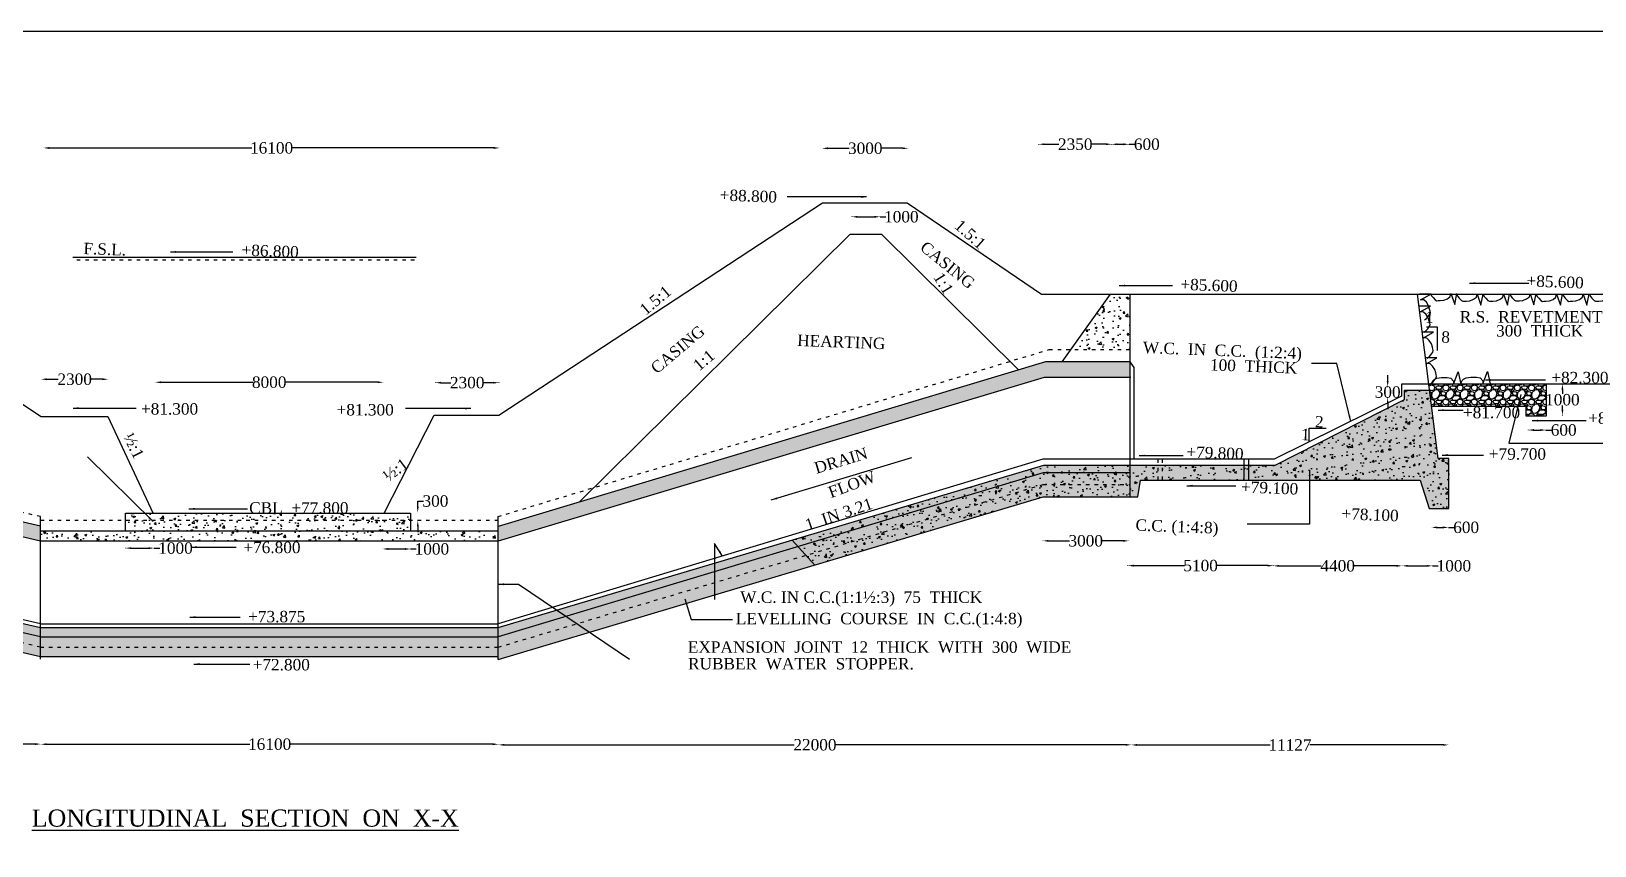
# Model space of a CAD drawing. Header units: millimetres. Extents: x 11010 to 188463, y 9166 to 116986.
# Drawn here: x 73967 to 128714, y 88462 to 116986 of the extents above; entities that cross this region are included whole.
import ezdxf

# ---------------------------------------------------------------- set-up
doc = ezdxf.new("R2010")
doc.units = ezdxf.units.MM
doc.header["$MEASUREMENT"] = 0
doc.linetypes.add('ACAD_ISO03W100', pattern=[30, 12, -18])
for name, color, linetype in [('DIM', 5, 'Continuous'), ('DO LINE', 3, 'Continuous'), ('DWG.LINE', 10, 'Continuous'), ('HATCH', 2, 'Continuous'), ('TEXT', 7, 'Continuous')]:
    doc.layers.add(name, color=color, linetype=linetype)
doc.layers.add('TITLE', color=7, linetype='Continuous', lineweight=30)
doc.styles.get("Standard").update_dxf_attribs({"font": 'TIMES.TTF', "height": 400})
doc.dimstyles.get("Standard").update_dxf_attribs({"dimtxt": 400, "dimasz": 200, "dimexe": 0.18, "dimexo": 0.0625, "dimgap": 0.09, "dimtad": 0, "dimtih": 1, "dimtoh": 1, "dimdec": 0, "dimzin": 0, "dimdsep": 46, "dimtxsty": 'Standard', "dimcen": 300, "dimclre": 256, "dimclrt": 4, "dimadec": 0, "dimazin": 0, "dimtfac": 1, "dimtdec": 0, "dimtofl": 0, "dimtmove": 0, "dimatfit": 3, "dimfxl": 5, "dimfxlon": 1, "dimtolj": 1, "dimtzin": 0, "dimarcsym": 0})
pattern_1 = [(50, (0, 0), (717.2602, -62.7521), [75, -825]), (355, (0, 0), (-138.7513, 752.192), [60, -660]), (100.4514, (59.8, -5.2), (578.5094, 689.4395), [63.7402, -701.142]), (46.1842, (0, 200), (1067.241, -165.519), [112.5, -1237.5]), (96.6356, (88.9, 186.2), (934.663, 974.118), [95.61, -1051.713]), (351.1842, (0, 200), (934.662, 974.1186), [90, -990]), (21, (100, 150), (596.907, -402.6189), [75, -825]), (326, (100, 150), (243.3153, 725.15), [60, -660]), (71.4514, (149.74, 116.45), (840.2226, 322.5305), [63.7402, -701.142]), (37.5, (0, 0), (12.15986, 332.89385), [0, -652, 0, -670, 0, -662.5]), (7.5, (0, 0), (263.0695, 394.4117), [0, -382, 0, -637, 0, -252.5]), (327.5, (-223, 0), (533.82244, -22.55487), [0, -250, 0, -780, 0, -1035]), (317.5, (-323, 0), (583.1862, 100.105), [0, -325, 0, -518, 0, -735])]

# ---------------------------------------------------------------- blocks, each defined once
blk = doc.blocks.new('*D2')
at = {"layer": 'Defpoints', "color": 0, "linetype": 'ByBlock', "ltscale": 0.2}
for p in [(50701, 91987), (74301, 92022), (74301, 91987)]:
    blk.add_point(p, dxfattribs=at)
at = {"layer": 'DIM', "lineweight": -2, "ltscale": 0.2}
blk.add_line((50701, 92017), (50701, 92022), dxfattribs=at)
at = {"layer": 'DIM', "color": 0, "linetype": 'ByBlock', "lineweight": -2, "ltscale": 0.2}
for p, q in [((50901, 92022), (61780, 92022)), ((74101, 92022), (63223, 92022))]:
    blk.add_line(p, q, dxfattribs=at)
at = {"layer": 'DIM', "linetype": 'ByBlock', "lineweight": -2, "ltscale": 0.2}
blk.add_line((74301, 92017), (74301, 92022), dxfattribs=at)
at = {"layer": 'DIM', "color": 0, "linetype": 'ByBlock', "ltscale": 0.2}
for points in [[(50901, 92055), (50901, 91989), (50701, 92022)], [(74101, 92055), (74101, 91989), (74301, 92022)]]:
    blk.add_solid(points, dxfattribs=at)
at = {"layer": 'DIM', "color": 4, "linetype": 'ByBlock', "ltscale": 0.2, "insert": (62501, 92022), "char_height": 400, "attachment_point": 5}
blk.add_mtext('\\A1;23600', dxfattribs=at)
blk = doc.blocks.new('*D10')
at = {"layer": 'Defpoints', "color": 0, "linetype": 'ByBlock', "ltscale": 0.2}
for p in [(77272, 98899), (78274, 98899), (78274, 98884)]:
    blk.add_point(p, dxfattribs=at)
at = {"layer": 'DIM', "lineweight": -2, "ltscale": 0.2}
blk.add_line((77272, 98889), (77272, 98884), dxfattribs=at)
at = {"layer": 'DIM', "color": 0, "linetype": 'ByBlock', "lineweight": -2, "ltscale": 0.2}
for p, q in [((77472, 98884), (78074, 98884)), ((78274, 98884), (78474, 98884))]:
    blk.add_line(p, q, dxfattribs=at)
at = {"layer": 'DIM', "linetype": 'ByBlock', "lineweight": -2, "ltscale": 0.2}
blk.add_line((78274, 98889), (78274, 98884), dxfattribs=at)
at = {"layer": 'DIM', "color": 0, "linetype": 'ByBlock', "ltscale": 0.2}
for points in [[(77472, 98918), (77472, 98851), (77272, 98884)], [(78074, 98918), (78074, 98851), (78274, 98884)]]:
    blk.add_solid(points, dxfattribs=at)
at = {"layer": 'DIM', "color": 4, "linetype": 'ByBlock', "ltscale": 0.2, "insert": (79019, 98884), "char_height": 400, "attachment_point": 5}
blk.add_mtext('\\A1;1000', dxfattribs=at)
blk = doc.blocks.new('*D11')
at = {"layer": 'Defpoints', "color": 0, "linetype": 'ByBlock', "ltscale": 0.2}
for p in [(74315, 104801), (76659, 104801), (76659, 104798)]:
    blk.add_point(p, dxfattribs=at)
at = {"layer": 'DIM', "lineweight": -2, "ltscale": 0.2}
blk.add_line((74315, 104801), (74315, 104798), dxfattribs=at)
at = {"layer": 'DIM', "color": 0, "linetype": 'ByBlock', "lineweight": -2, "ltscale": 0.2}
for p, q in [((74515, 104798), (74913, 104798)), ((76459, 104798), (76061, 104798))]:
    blk.add_line(p, q, dxfattribs=at)
at = {"layer": 'DIM', "linetype": 'ByBlock', "lineweight": -2, "ltscale": 0.2}
blk.add_line((76659, 104801), (76659, 104798), dxfattribs=at)
at = {"layer": 'DIM', "color": 0, "linetype": 'ByBlock', "ltscale": 0.2}
for points in [[(74515, 104832), (74515, 104765), (74315, 104798)], [(76459, 104832), (76459, 104765), (76659, 104798)]]:
    blk.add_solid(points, dxfattribs=at)
at = {"layer": 'DIM', "color": 4, "linetype": 'ByBlock', "ltscale": 0.2, "insert": (75487, 104798), "char_height": 400, "attachment_point": 5}
blk.add_mtext('\\A1;2300', dxfattribs=at)
blk = doc.blocks.new('*D12')
at = {"layer": 'Defpoints', "color": 0, "linetype": 'ByBlock', "ltscale": 0.2}
for p in [(78306, 104737), (86292, 104737), (86292, 104693)]:
    blk.add_point(p, dxfattribs=at)
at = {"layer": 'DIM', "lineweight": -2, "ltscale": 0.2}
blk.add_line((78306, 104698), (78306, 104693), dxfattribs=at)
at = {"layer": 'DIM', "color": 0, "linetype": 'ByBlock', "lineweight": -2, "ltscale": 0.2}
for p, q in [((78506, 104693), (81737, 104693)), ((86092, 104693), (82861, 104693))]:
    blk.add_line(p, q, dxfattribs=at)
at = {"layer": 'DIM', "linetype": 'ByBlock', "lineweight": -2, "ltscale": 0.2}
blk.add_line((86292, 104698), (86292, 104693), dxfattribs=at)
at = {"layer": 'DIM', "color": 0, "linetype": 'ByBlock', "ltscale": 0.2}
for points in [[(78506, 104726), (78506, 104660), (78306, 104693)], [(86092, 104726), (86092, 104660), (86292, 104693)]]:
    blk.add_solid(points, dxfattribs=at)
at = {"layer": 'DIM', "color": 4, "linetype": 'ByBlock', "ltscale": 0.2, "insert": (82299, 104693), "char_height": 400, "attachment_point": 5}
blk.add_mtext('\\A1;8000', dxfattribs=at)
blk = doc.blocks.new('*D13')
at = {"layer": 'Defpoints', "color": 0, "linetype": 'ByBlock', "ltscale": 0.2}
for p in [(88120, 104686), (90345, 104686), (90345, 104678)]:
    blk.add_point(p, dxfattribs=at)
at = {"layer": 'DIM', "lineweight": -2, "ltscale": 0.2}
blk.add_line((88120, 104683), (88120, 104678), dxfattribs=at)
at = {"layer": 'DIM', "color": 0, "linetype": 'ByBlock', "lineweight": -2, "ltscale": 0.2}
for p, q in [((88320, 104678), (88658, 104678)), ((90145, 104678), (89806, 104678))]:
    blk.add_line(p, q, dxfattribs=at)
at = {"layer": 'DIM', "linetype": 'ByBlock', "lineweight": -2, "ltscale": 0.2}
blk.add_line((90345, 104683), (90345, 104678), dxfattribs=at)
at = {"layer": 'DIM', "color": 0, "linetype": 'ByBlock', "ltscale": 0.2}
for points in [[(88320, 104711), (88320, 104645), (88120, 104678)], [(90145, 104711), (90145, 104645), (90345, 104678)]]:
    blk.add_solid(points, dxfattribs=at)
at = {"layer": 'DIM', "color": 4, "linetype": 'ByBlock', "ltscale": 0.2, "insert": (89232, 104678), "char_height": 400, "attachment_point": 5}
blk.add_mtext('\\A1;2300', dxfattribs=at)
blk = doc.blocks.new('*D14')
at = {"layer": 'Defpoints', "color": 0, "linetype": 'ByBlock', "ltscale": 0.2}
for p in [(87501, 99847), (87504, 100132), (87504, 99847)]:
    blk.add_point(p, dxfattribs=at)
at = {"layer": 'DIM', "color": 0, "linetype": 'ByBlock', "lineweight": -2, "ltscale": 0.2}
for p, q in [((87501, 100332), (87501, 100532)), ((87501, 100532), (87701, 100532)), ((87501, 99647), (87501, 99447))]:
    blk.add_line(p, q, dxfattribs=at)
at = {"layer": 'DIM', "lineweight": -2, "ltscale": 0.2}
blk.add_line((87504, 100132), (87501, 100132), dxfattribs=at)
at = {"layer": 'DIM', "linetype": 'ByBlock', "lineweight": -2, "ltscale": 0.2}
blk.add_line((87504, 99847), (87501, 99847), dxfattribs=at)
at = {"layer": 'DIM', "color": 0, "linetype": 'ByBlock', "ltscale": 0.2}
for points in [[(87468, 100332), (87534, 100332), (87501, 100132)], [(87468, 99647), (87534, 99647), (87501, 99847)]]:
    blk.add_solid(points, dxfattribs=at)
at = {"layer": 'DIM', "color": 4, "linetype": 'ByBlock', "ltscale": 0.2, "insert": (88121, 100532), "char_height": 400, "attachment_point": 5}
blk.add_mtext('\\A1;300', dxfattribs=at)
blk = doc.blocks.new('*D15')
at = {"layer": 'Defpoints', "color": 0, "linetype": 'ByBlock', "ltscale": 0.2}
for p in [(86268, 98872), (87250, 98872), (87250, 98854)]:
    blk.add_point(p, dxfattribs=at)
at = {"layer": 'DIM', "lineweight": -2, "ltscale": 0.2}
blk.add_line((86268, 98859), (86268, 98854), dxfattribs=at)
at = {"layer": 'DIM', "color": 0, "linetype": 'ByBlock', "lineweight": -2, "ltscale": 0.2}
for p, q in [((86468, 98854), (87050, 98854)), ((87250, 98854), (87450, 98854))]:
    blk.add_line(p, q, dxfattribs=at)
at = {"layer": 'DIM', "linetype": 'ByBlock', "lineweight": -2, "ltscale": 0.2}
blk.add_line((87250, 98859), (87250, 98854), dxfattribs=at)
at = {"layer": 'DIM', "color": 0, "linetype": 'ByBlock', "ltscale": 0.2}
for points in [[(86468, 98888), (86468, 98821), (86268, 98854)], [(87050, 98888), (87050, 98821), (87250, 98854)]]:
    blk.add_solid(points, dxfattribs=at)
at = {"layer": 'DIM', "color": 4, "linetype": 'ByBlock', "ltscale": 0.2, "insert": (87996, 98854), "char_height": 400, "attachment_point": 5}
blk.add_mtext('\\A1;1000', dxfattribs=at)
blk = doc.blocks.new('*D16')
at = {"layer": 'Defpoints', "color": 0, "linetype": 'ByBlock', "ltscale": 0.2}
for p in [(102699, 110519), (103689, 110519), (103689, 110488)]:
    blk.add_point(p, dxfattribs=at)
at = {"layer": 'DIM', "lineweight": -2, "ltscale": 0.2}
blk.add_line((102699, 110493), (102699, 110487), dxfattribs=at)
at = {"layer": 'DIM', "color": 0, "linetype": 'ByBlock', "lineweight": -2, "ltscale": 0.2}
for p, q in [((102899, 110488), (103489, 110488)), ((103689, 110488), (103889, 110488))]:
    blk.add_line(p, q, dxfattribs=at)
at = {"layer": 'DIM', "linetype": 'ByBlock', "lineweight": -2, "ltscale": 0.2}
blk.add_line((103689, 110493), (103689, 110487), dxfattribs=at)
at = {"layer": 'DIM', "color": 0, "linetype": 'ByBlock', "ltscale": 0.2}
for points in [[(102899, 110521), (102899, 110454), (102699, 110488)], [(103489, 110521), (103489, 110454), (103689, 110488)]]:
    blk.add_solid(points, dxfattribs=at)
at = {"layer": 'DIM', "color": 4, "linetype": 'ByBlock', "ltscale": 0.2, "insert": (104435, 110488), "char_height": 400, "attachment_point": 5}
blk.add_mtext('\\A1;1000', dxfattribs=at)
blk = doc.blocks.new('*D17')
at = {"layer": 'Defpoints', "color": 0, "linetype": 'ByBlock', "ltscale": 0.2}
for p in [(74401, 112909), (90364, 112909), (90364, 112899)]:
    blk.add_point(p, dxfattribs=at)
at = {"layer": 'DIM', "lineweight": -2, "ltscale": 0.2}
blk.add_line((74401, 112904), (74401, 112898), dxfattribs=at)
at = {"layer": 'DIM', "color": 0, "linetype": 'ByBlock', "lineweight": -2, "ltscale": 0.2}
for p, q in [((74601, 112899), (81690, 112899)), ((90164, 112899), (83076, 112899))]:
    blk.add_line(p, q, dxfattribs=at)
at = {"layer": 'DIM', "linetype": 'ByBlock', "lineweight": -2, "ltscale": 0.2}
blk.add_line((90364, 112904), (90364, 112898), dxfattribs=at)
at = {"layer": 'DIM', "color": 0, "linetype": 'ByBlock', "ltscale": 0.2}
for points in [[(74601, 112932), (74601, 112865), (74401, 112899)], [(90164, 112932), (90164, 112865), (90364, 112899)]]:
    blk.add_solid(points, dxfattribs=at)
at = {"layer": 'DIM', "color": 4, "linetype": 'ByBlock', "ltscale": 0.2, "insert": (82383, 112899), "char_height": 400, "attachment_point": 5}
blk.add_mtext('\\A1;16100', dxfattribs=at)
blk = doc.blocks.new('*D18')
at = {"layer": 'Defpoints', "color": 0, "linetype": 'ByBlock', "ltscale": 0.2}
for p in [(101663, 112933), (104679, 112933), (104679, 112887)]:
    blk.add_point(p, dxfattribs=at)
at = {"layer": 'DIM', "lineweight": -2, "ltscale": 0.2}
blk.add_line((101663, 112892), (101663, 112887), dxfattribs=at)
at = {"layer": 'DIM', "color": 0, "linetype": 'ByBlock', "lineweight": -2, "ltscale": 0.2}
for p, q in [((101863, 112887), (102603, 112887)), ((104479, 112887), (103739, 112887))]:
    blk.add_line(p, q, dxfattribs=at)
at = {"layer": 'DIM', "linetype": 'ByBlock', "lineweight": -2, "ltscale": 0.2}
blk.add_line((104679, 112892), (104679, 112887), dxfattribs=at)
at = {"layer": 'DIM', "color": 0, "linetype": 'ByBlock', "ltscale": 0.2}
for points in [[(101863, 112920), (101863, 112854), (101663, 112887)], [(104479, 112920), (104479, 112854), (104679, 112887)]]:
    blk.add_solid(points, dxfattribs=at)
at = {"layer": 'DIM', "color": 4, "linetype": 'ByBlock', "ltscale": 0.2, "insert": (103171, 112887), "char_height": 400, "attachment_point": 5}
blk.add_mtext('\\A1;3000', dxfattribs=at)
blk = doc.blocks.new('*D19')
at = {"layer": 'Defpoints', "color": 0, "linetype": 'ByBlock', "ltscale": 0.2}
for p in [(109247, 113016), (111801, 113029), (111801, 113016)]:
    blk.add_point(p, dxfattribs=at)
at = {"layer": 'DIM', "lineweight": -2, "ltscale": 0.2}
blk.add_line((109247, 113024), (109247, 113029), dxfattribs=at)
at = {"layer": 'DIM', "color": 0, "linetype": 'ByBlock', "lineweight": -2, "ltscale": 0.2}
for p, q in [((109447, 113029), (109950, 113029)), ((111601, 113029), (111097, 113029))]:
    blk.add_line(p, q, dxfattribs=at)
at = {"layer": 'DIM', "linetype": 'ByBlock', "lineweight": -2, "ltscale": 0.2}
blk.add_line((111801, 113024), (111801, 113029), dxfattribs=at)
at = {"layer": 'DIM', "color": 0, "linetype": 'ByBlock', "ltscale": 0.2}
for points in [[(109447, 113062), (109447, 112996), (109247, 113029)], [(111601, 113062), (111601, 112996), (111801, 113029)]]:
    blk.add_solid(points, dxfattribs=at)
at = {"layer": 'DIM', "color": 4, "linetype": 'ByBlock', "ltscale": 0.2, "insert": (110524, 113029), "char_height": 400, "attachment_point": 5}
blk.add_mtext('\\A1;2350', dxfattribs=at)
blk = doc.blocks.new('*D20')
at = {"layer": 'Defpoints', "color": 0, "linetype": 'ByBlock', "ltscale": 0.2}
for p in [(111801, 113024), (112410, 113028), (112410, 113024)]:
    blk.add_point(p, dxfattribs=at)
at = {"layer": 'DIM', "lineweight": -2, "ltscale": 0.2}
blk.add_line((111801, 113024), (111801, 113028), dxfattribs=at)
at = {"layer": 'DIM', "color": 0, "linetype": 'ByBlock', "lineweight": -2, "ltscale": 0.2}
for p, q in [((112001, 113028), (112210, 113028)), ((112410, 113028), (112610, 113028))]:
    blk.add_line(p, q, dxfattribs=at)
at = {"layer": 'DIM', "linetype": 'ByBlock', "lineweight": -2, "ltscale": 0.2}
blk.add_line((112410, 113024), (112410, 113028), dxfattribs=at)
at = {"layer": 'DIM', "color": 0, "linetype": 'ByBlock', "ltscale": 0.2}
for points in [[(112001, 113061), (112001, 112994), (111801, 113028)], [(112210, 113061), (112210, 112994), (112410, 113028)]]:
    blk.add_solid(points, dxfattribs=at)
at = {"layer": 'DIM', "color": 4, "linetype": 'ByBlock', "ltscale": 0.2, "insert": (113030, 113028), "char_height": 400, "attachment_point": 5}
blk.add_mtext('\\A1;600', dxfattribs=at)
blk = doc.blocks.new('*D21')
at = {"layer": 'Defpoints', "color": 0, "linetype": 'ByBlock', "ltscale": 0.2}
for p in [(109383, 99148), (112399, 99148), (112399, 99139)]:
    blk.add_point(p, dxfattribs=at)
at = {"layer": 'DIM', "lineweight": -2, "ltscale": 0.2}
blk.add_line((109383, 99144), (109383, 99139), dxfattribs=at)
at = {"layer": 'DIM', "color": 0, "linetype": 'ByBlock', "lineweight": -2, "ltscale": 0.2}
for p, q in [((109583, 99139), (110323, 99139)), ((112199, 99139), (111459, 99139))]:
    blk.add_line(p, q, dxfattribs=at)
at = {"layer": 'DIM', "linetype": 'ByBlock', "lineweight": -2, "ltscale": 0.2}
blk.add_line((112399, 99144), (112399, 99139), dxfattribs=at)
at = {"layer": 'DIM', "color": 0, "linetype": 'ByBlock', "ltscale": 0.2}
for points in [[(109583, 99172), (109583, 99106), (109383, 99139)], [(112199, 99172), (112199, 99106), (112399, 99139)]]:
    blk.add_solid(points, dxfattribs=at)
at = {"layer": 'DIM', "color": 4, "linetype": 'ByBlock', "ltscale": 0.2, "insert": (110891, 99139), "char_height": 400, "attachment_point": 5}
blk.add_mtext('\\A1;3000', dxfattribs=at)
blk = doc.blocks.new('*D22')
at = {"layer": 'Defpoints', "color": 0, "linetype": 'ByBlock', "ltscale": 0.2}
for p in [(121457, 104543), (121457, 104154), (121464, 104154)]:
    blk.add_point(p, dxfattribs=at)
at = {"layer": 'DIM', "color": 0, "linetype": 'ByBlock', "lineweight": -2, "ltscale": 0.2}
for p, q in [((121464, 104743), (121464, 104943)), ((121464, 103954), (121464, 103754))]:
    blk.add_line(p, q, dxfattribs=at)
at = {"layer": 'DIM', "lineweight": -2, "ltscale": 0.2}
blk.add_line((121459, 104543), (121464, 104543), dxfattribs=at)
at = {"layer": 'DIM', "linetype": 'ByBlock', "lineweight": -2, "ltscale": 0.2}
blk.add_line((121459, 104154), (121464, 104154), dxfattribs=at)
at = {"layer": 'DIM', "color": 0, "linetype": 'ByBlock', "ltscale": 0.2}
for points in [[(121430, 104743), (121497, 104743), (121464, 104543)], [(121430, 103954), (121497, 103954), (121464, 104154)]]:
    blk.add_solid(points, dxfattribs=at)
at = {"layer": 'DIM', "color": 4, "linetype": 'ByBlock', "ltscale": 0.2, "insert": (121464, 104349), "char_height": 400, "attachment_point": 5}
blk.add_mtext('\\A1;300', dxfattribs=at)
blk = doc.blocks.new('*D23')
at = {"layer": 'Defpoints', "color": 0, "linetype": 'ByBlock', "ltscale": 0.2}
for p in [(127423, 104623), (127423, 103538), (127583, 103538)]:
    blk.add_point(p, dxfattribs=at)
at = {"layer": 'DIM', "lineweight": -2, "ltscale": 0.2}
blk.add_line((127578, 104623), (127583, 104623), dxfattribs=at)
at = {"layer": 'DIM', "color": 0, "linetype": 'ByBlock', "lineweight": -2, "ltscale": 0.2}
for p, q in [((127583, 104423), (127583, 104284)), ((127583, 103738), (127583, 103877))]:
    blk.add_line(p, q, dxfattribs=at)
at = {"layer": 'DIM', "linetype": 'ByBlock', "lineweight": -2, "ltscale": 0.2}
blk.add_line((127578, 103538), (127583, 103538), dxfattribs=at)
at = {"layer": 'DIM', "color": 0, "linetype": 'ByBlock', "ltscale": 0.2}
for points in [[(127550, 104423), (127617, 104423), (127583, 104623)], [(127550, 103738), (127617, 103738), (127583, 103538)]]:
    blk.add_solid(points, dxfattribs=at)
at = {"layer": 'DIM', "color": 4, "linetype": 'ByBlock', "ltscale": 0.2, "insert": (127583, 104080), "char_height": 400, "attachment_point": 5}
blk.add_mtext('\\A1;1000', dxfattribs=at)
blk = doc.blocks.new('*D24')
at = {"layer": 'Defpoints', "color": 0, "linetype": 'ByBlock', "ltscale": 0.2}
for p in [(126384, 103026), (127008, 103026), (127008, 103020)]:
    blk.add_point(p, dxfattribs=at)
at = {"layer": 'DIM', "lineweight": -2, "ltscale": 0.2}
blk.add_line((126384, 103025), (126384, 103020), dxfattribs=at)
at = {"layer": 'DIM', "color": 0, "linetype": 'ByBlock', "lineweight": -2, "ltscale": 0.2}
for p, q in [((126584, 103020), (126808, 103020)), ((127008, 103020), (127208, 103020))]:
    blk.add_line(p, q, dxfattribs=at)
at = {"layer": 'DIM', "linetype": 'ByBlock', "lineweight": -2, "ltscale": 0.2}
blk.add_line((127008, 103025), (127008, 103020), dxfattribs=at)
at = {"layer": 'DIM', "color": 0, "linetype": 'ByBlock', "ltscale": 0.2}
for points in [[(126584, 103053), (126584, 102987), (126384, 103020)], [(126808, 103053), (126808, 102987), (127008, 103020)]]:
    blk.add_solid(points, dxfattribs=at)
at = {"layer": 'DIM', "color": 4, "linetype": 'ByBlock', "ltscale": 0.2, "insert": (127628, 103020), "char_height": 400, "attachment_point": 5}
blk.add_mtext('\\A1;600', dxfattribs=at)
blk = doc.blocks.new('*D25')
at = {"layer": 'Defpoints', "color": 0, "linetype": 'ByBlock', "ltscale": 0.2}
for p in [(123004, 99606), (123594, 99610), (123594, 99606)]:
    blk.add_point(p, dxfattribs=at)
at = {"layer": 'DIM', "lineweight": -2, "ltscale": 0.2}
blk.add_line((123004, 99606), (123004, 99610), dxfattribs=at)
at = {"layer": 'DIM', "color": 0, "linetype": 'ByBlock', "lineweight": -2, "ltscale": 0.2}
for p, q in [((123204, 99610), (123394, 99610)), ((123594, 99610), (123794, 99610))]:
    blk.add_line(p, q, dxfattribs=at)
at = {"layer": 'DIM', "linetype": 'ByBlock', "lineweight": -2, "ltscale": 0.2}
blk.add_line((123594, 99606), (123594, 99610), dxfattribs=at)
at = {"layer": 'DIM', "color": 0, "linetype": 'ByBlock', "ltscale": 0.2}
for points in [[(123204, 99643), (123204, 99576), (123004, 99610)], [(123394, 99643), (123394, 99576), (123594, 99610)]]:
    blk.add_solid(points, dxfattribs=at)
at = {"layer": 'DIM', "color": 4, "linetype": 'ByBlock', "ltscale": 0.2, "insert": (124213, 99610), "char_height": 400, "attachment_point": 5}
blk.add_mtext('\\A1;600', dxfattribs=at)
blk = doc.blocks.new('*D26')
at = {"layer": 'Defpoints', "color": 0, "linetype": 'ByBlock', "ltscale": 0.2}
for p in [(112367, 98240), (117461, 98271), (117461, 98240)]:
    blk.add_point(p, dxfattribs=at)
at = {"layer": 'DIM', "lineweight": -2, "ltscale": 0.2}
blk.add_line((112367, 98266), (112367, 98271), dxfattribs=at)
at = {"layer": 'DIM', "color": 0, "linetype": 'ByBlock', "lineweight": -2, "ltscale": 0.2}
for p, q in [((112567, 98271), (114348, 98271)), ((117261, 98271), (115480, 98271))]:
    blk.add_line(p, q, dxfattribs=at)
at = {"layer": 'DIM', "linetype": 'ByBlock', "lineweight": -2, "ltscale": 0.2}
blk.add_line((117461, 98266), (117461, 98271), dxfattribs=at)
at = {"layer": 'DIM', "color": 0, "linetype": 'ByBlock', "ltscale": 0.2}
for points in [[(112567, 98304), (112567, 98238), (112367, 98271)], [(117261, 98304), (117261, 98238), (117461, 98271)]]:
    blk.add_solid(points, dxfattribs=at)
at = {"layer": 'DIM', "color": 4, "linetype": 'ByBlock', "ltscale": 0.2, "insert": (114914, 98271), "char_height": 400, "attachment_point": 5}
blk.add_mtext('\\A1;5100', dxfattribs=at)
blk = doc.blocks.new('*D27')
at = {"layer": 'Defpoints', "color": 0, "linetype": 'ByBlock', "ltscale": 0.2}
for p in [(117461, 98266), (121968, 98266), (121968, 98263)]:
    blk.add_point(p, dxfattribs=at)
at = {"layer": 'DIM', "lineweight": -2, "ltscale": 0.2}
blk.add_line((117461, 98266), (117461, 98263), dxfattribs=at)
at = {"layer": 'DIM', "color": 0, "linetype": 'ByBlock', "lineweight": -2, "ltscale": 0.2}
for p, q in [((117661, 98263), (119139, 98263)), ((121768, 98263), (120290, 98263))]:
    blk.add_line(p, q, dxfattribs=at)
at = {"layer": 'DIM', "linetype": 'ByBlock', "lineweight": -2, "ltscale": 0.2}
blk.add_line((121968, 98266), (121968, 98263), dxfattribs=at)
at = {"layer": 'DIM', "color": 0, "linetype": 'ByBlock', "ltscale": 0.2}
for points in [[(117661, 98297), (117661, 98230), (117461, 98263)], [(121768, 98297), (121768, 98230), (121968, 98263)]]:
    blk.add_solid(points, dxfattribs=at)
at = {"layer": 'DIM', "color": 4, "linetype": 'ByBlock', "ltscale": 0.2, "insert": (119714, 98263), "char_height": 400, "attachment_point": 5}
blk.add_mtext('\\A1;4400', dxfattribs=at)
blk = doc.blocks.new('*D28')
at = {"layer": 'Defpoints', "color": 0, "linetype": 'ByBlock', "ltscale": 0.2}
for p in [(121968, 98263), (123036, 98263), (123036, 98263)]:
    blk.add_point(p, dxfattribs=at)
at = {"layer": 'DIM', "lineweight": -2, "ltscale": 0.2}
blk.add_line((121968, 98263), (121968, 98263), dxfattribs=at)
at = {"layer": 'DIM', "color": 0, "linetype": 'ByBlock', "lineweight": -2, "ltscale": 0.2}
for p, q in [((122168, 98263), (122836, 98263)), ((123036, 98263), (123236, 98263))]:
    blk.add_line(p, q, dxfattribs=at)
at = {"layer": 'DIM', "linetype": 'ByBlock', "lineweight": -2, "ltscale": 0.2}
blk.add_line((123036, 98263), (123036, 98263), dxfattribs=at)
at = {"layer": 'DIM', "color": 0, "linetype": 'ByBlock', "ltscale": 0.2}
for points in [[(122168, 98296), (122168, 98230), (121968, 98263)], [(122836, 98296), (122836, 98230), (123036, 98263)]]:
    blk.add_solid(points, dxfattribs=at)
at = {"layer": 'DIM', "color": 4, "linetype": 'ByBlock', "ltscale": 0.2, "insert": (123782, 98263), "char_height": 400, "attachment_point": 5}
blk.add_mtext('\\A1;1000', dxfattribs=at)
blk = doc.blocks.new('*D62')
at = {"layer": 'Defpoints', "color": 0, "linetype": 'ByBlock', "ltscale": 0.2}
for p in [(74301, 92022), (90329, 92022), (90329, 92016)]:
    blk.add_point(p, dxfattribs=at)
at = {"layer": 'DIM', "lineweight": -2, "ltscale": 0.2}
blk.add_line((74301, 92021), (74301, 92016), dxfattribs=at)
at = {"layer": 'DIM', "color": 0, "linetype": 'ByBlock', "lineweight": -2, "ltscale": 0.2}
for p, q in [((74501, 92016), (81622, 92016)), ((90129, 92016), (83008, 92016))]:
    blk.add_line(p, q, dxfattribs=at)
at = {"layer": 'DIM', "linetype": 'ByBlock', "lineweight": -2, "ltscale": 0.2}
blk.add_line((90329, 92021), (90329, 92016), dxfattribs=at)
at = {"layer": 'DIM', "color": 0, "linetype": 'ByBlock', "ltscale": 0.2}
for points in [[(74501, 92050), (74501, 91983), (74301, 92016)], [(90129, 92050), (90129, 91983), (90329, 92016)]]:
    blk.add_solid(points, dxfattribs=at)
at = {"layer": 'DIM', "color": 4, "linetype": 'ByBlock', "ltscale": 0.2, "insert": (82315, 92016), "char_height": 400, "attachment_point": 5}
blk.add_mtext('\\A1;16100', dxfattribs=at)
blk = doc.blocks.new('*D63')
at = {"layer": 'Defpoints', "color": 0, "linetype": 'ByBlock', "ltscale": 0.2}
for p in [(90329, 92021), (112488, 92021), (112488, 91995)]:
    blk.add_point(p, dxfattribs=at)
at = {"layer": 'DIM', "lineweight": -2, "ltscale": 0.2}
blk.add_line((90329, 92000), (90329, 91995), dxfattribs=at)
at = {"layer": 'DIM', "color": 0, "linetype": 'ByBlock', "lineweight": -2, "ltscale": 0.2}
for p, q in [((90529, 91995), (100687, 91995)), ((112288, 91995), (102130, 91995))]:
    blk.add_line(p, q, dxfattribs=at)
at = {"layer": 'DIM', "linetype": 'ByBlock', "lineweight": -2, "ltscale": 0.2}
blk.add_line((112488, 92000), (112488, 91995), dxfattribs=at)
at = {"layer": 'DIM', "color": 0, "linetype": 'ByBlock', "ltscale": 0.2}
for points in [[(90529, 92028), (90529, 91962), (90329, 91995)], [(112288, 92028), (112288, 91962), (112488, 91995)]]:
    blk.add_solid(points, dxfattribs=at)
at = {"layer": 'DIM', "color": 4, "linetype": 'ByBlock', "ltscale": 0.2, "insert": (101409, 91995), "char_height": 400, "attachment_point": 5}
blk.add_mtext('\\A1;22000', dxfattribs=at)
blk = doc.blocks.new('*D64')
at = {"layer": 'Defpoints', "color": 0, "linetype": 'ByBlock', "ltscale": 0.2}
for p in [(112488, 91995), (123596, 91995), (123596, 91992)]:
    blk.add_point(p, dxfattribs=at)
at = {"layer": 'DIM', "lineweight": -2, "ltscale": 0.2}
blk.add_line((112488, 91995), (112488, 91992), dxfattribs=at)
at = {"layer": 'DIM', "color": 0, "linetype": 'ByBlock', "lineweight": -2, "ltscale": 0.2}
for p, q in [((112688, 91992), (117352, 91992)), ((123396, 91992), (118733, 91992))]:
    blk.add_line(p, q, dxfattribs=at)
at = {"layer": 'DIM', "linetype": 'ByBlock', "lineweight": -2, "ltscale": 0.2}
blk.add_line((123596, 91995), (123596, 91992), dxfattribs=at)
at = {"layer": 'DIM', "color": 0, "linetype": 'ByBlock', "ltscale": 0.2}
for points in [[(112688, 92026), (112688, 91959), (112488, 91992)], [(123396, 92026), (123396, 91959), (123596, 91992)]]:
    blk.add_solid(points, dxfattribs=at)
at = {"layer": 'DIM', "color": 4, "linetype": 'ByBlock', "ltscale": 0.2, "insert": (118042, 91992), "char_height": 400, "attachment_point": 5}
blk.add_mtext('\\A1;11127', dxfattribs=at)

msp = doc.modelspace()

# ---------------------------------------------------------------- hatches: boundary and pattern name
at = {"layer": 'HATCH', "linetype": 'ByBlock', "ltscale": 0.2}
h = msp.add_hatch(dxfattribs=at)
h.set_pattern_fill('AR-CONC', color=256, scale=100, style=0)
h.set_pattern_definition(pattern_1)
h.paths.add_polyline_path([(110369.6, 105839.7), (112450.2, 105839.7), (112450.2, 107784.4), (111760.9, 107784.4)])
h = msp.add_hatch(dxfattribs=at)
h.set_pattern_fill('AR-CONC', color=256, scale=100, style=0)
h.set_pattern_definition(pattern_1)
h.paths.add_polyline_path([(109442.9, 104868.3), (112450.2, 104868.3), (112450.2, 105411.5), (109484, 105411.5), (90315.1, 99643.8), (90315.1, 99137.2), (90333.2, 99137.2)])
h = msp.add_hatch(dxfattribs=at)
h.set_pattern_fill('AR-CONC', color=256, scale=100, style=0)
h.set_pattern_definition(pattern_1)
h.paths.add_polyline_path([(62818.1, 102293.5), (60820.9, 102293.5), (74289.9, 99137.2), (74289.9, 99654.6)])
h.paths.add_polyline_path([(50634.4, 105096.1), (50634.4, 104680.6), (60820.9, 102293.5), (62818.1, 102293.5)])
h = msp.add_hatch(dxfattribs=at)
h.set_pattern_fill('GRAVEL', color=256, scale=500, style=0)
h.set_pattern_definition([(228.0128, (360, 500), (-3999.999116, -4500.000671), [67.268, -6659.544]), (184.9697, (315, 450), (6000.0005258, 499.9956535), [115.434, -11427.9625]), (132.5104, (200, 440), (4999.995359, -5500.004337), [81.394, -8058.016]), (267.2737, (5, 315), (499.998009, 10000.0001475), [105.119, -10406.779]), (292.8337, (0, 210), (-2500.0049527, 5999.998206), [103.0775, -10204.6865]), (357.2737, (40, 115), (-10000.0001475, 499.998009), [105.119, -10406.779]), (37.6942, (145, 110), (-6500.0036728, -4999.9952026), [139.0145, -13762.4245]), (72.2553, (255, 195), (3500.0053814, 10999.9981156), [131.244, -12993.1605]), (121.4296, (295, 320), (-4000.004117, 6499.9975182), [105.475, -10442.0365]), (175.2364, (240, 410), (5500.000473, -499.995766), [120.416, -5900.3815]), (222.3974, (120, 420), (-6000.0036755, -5499.996041), [155.724, -15416.6875]), (138.8141, (500, 310), (-3500.001473, 2999.998657), [53.1505, -5261.922]), (171.4692, (460, 345), (6499.9991424, -1000.003955), [101.1185, -10010.7555]), (225, (360, 360), (-6e-14, -500.00015), [70.7105, -636.396]), (203.1986, (325, 420), (2499.999865, 1000.000663), [38.079, -3769.8075]), (291.8014, (290, 405), (-499.999955, 1500.000137), [53.8515, -2638.731]), (30.9638, (310, 355), (1499.99901, 1000.00124), [87.4645, -2828.0115]), (161.5651, (385, 400), (1000.00022, -499.9992), [63.2455, -1517.8935]), (16.3895, (0, 405), (5000.001099, 1499.996355), [88.6, -8771.4225]), (70.3462, (85, 430), (-1999.997624, -5500.001068), [74.3305, -7358.704]), (293.1986, (385, 500), (-1000.000663, 2499.999865), [76.1575, -3731.729]), (343.6105, (415, 430), (-5000.001099, 1499.996355), [88.6, -8771.4225]), (339.444, (0, 95), (-2500.000922, 999.997998), [85.44, -4186.562]), (294.7751, (80, 65), (-2499.9960946, 5500.001711), [71.589, -7087.3215]), (66.8014, (390, 0), (1000.000663, 2499.999865), [76.1575, -3731.729]), (17.354, (420, 70), (-6500.0010095, -1999.997251), [83.8155, -8297.712]), (69.444, (145, 0), (-999.997998, -2500.000922), [42.72, -4229.282]), (101.3099, (360, 0), (-499.998816, 2000.000376), [25.495, -2524.0145]), (165.9638, (355, 25), (1500.00027, -499.99903), [103.0775, -1958.475]), (186.009, (255, 50), (4999.9998755, 499.9996587), [95.525, -9456.9615]), (303.6901, (310, 310), (-500.00067, 999.99978), [72.111, -1730.6645]), (353.1572, (350, 250), (8499.9996827, -1000.003999), [125.897, -12463.7815]), (60.9454, (475, 235), (-2000.000014, -3500.000192), [51.478, -5096.337]), (90, (500, 280), (-500, 500), [30, -470]), (120.2564, (245, 65), (1999.9974434, -3500.001228), [69.462, -6876.76]), (48.0128, (210, 125), (3999.999116, 4500.000671), [134.536, -6592.276]), (0, (300, 225), (500, 500), [130, -370]), (325.3048, (430, 225), (-4999.9971295, 3500.004305), [79.057, -7826.637]), (254.0546, (495, 180), (-499.999945, -2000.000063), [72.801, -3567.254]), (207.646, (475, 110), (-9499.9979036, -5000.0038566), [118.5325, -11734.737]), (175.4261, (370, 55), (-6500.0002792, 499.9974006), [125.3995, -12414.537])])
h.paths.add_polyline_path([(127023.2, 104623.3), (122910, 104623.3), (123005.8, 103860.7), (126304.2, 103860.7), (126304.2, 103512.7), (127023.2, 103512.7)])
h = msp.add_hatch(dxfattribs=at)
h.set_pattern_fill('AR-CONC', color=256, scale=100, style=0)
h.set_pattern_definition(pattern_1)
h.paths.add_polyline_path([(109400.8, 100677.9), (112710, 100677.9), (112807.3, 101260), (122606.6, 101260), (122919.3, 100274.4), (123604.1, 100274.4), (123604.1, 102017.6), (123237.6, 102017.6), (122936.4, 104412.9), (122055.4, 104412.9), (122055.4, 104090.2), (117526.5, 101787), (109424.6, 101787), (90321, 96106.3), (90315.1, 96106.3), (90315.1, 94986.1)])
h = msp.add_hatch(dxfattribs=at)
h.set_pattern_fill('AR-CONC', color=256, scale=100, style=0)
h.set_pattern_definition(pattern_1)
h.paths.add_polyline_path([(113562.4, 101787), (113562.4, 101260), (122606.6, 101260), (122919.3, 100274.4), (123604.1, 100274.4), (123604.1, 102017.6), (123237.6, 102017.6), (122936.4, 104412.9), (122055.4, 104412.9), (122055.4, 104090.2), (117526.5, 101787)])
h = msp.add_hatch(dxfattribs=at)
h.set_pattern_fill('AR-CONC', color=256, scale=100, style=0)
h.set_pattern_definition(pattern_1)
h.paths.add_polyline_path([(90315.1, 95782.2), (74289.9, 95782.2), (74289.9, 95416.3), (90315.1, 95416.3)])
h.paths.add_polyline_path([(90315.1, 96106.3), (74289.9, 96106.3), (74289.9, 95782.2), (90315.1, 95782.2)])
h.paths.add_polyline_path([(90315.1, 95416.3), (74289.9, 95416.3), (74289.9, 95090.8), (90315.1, 95090.8)])
h.paths.add_polyline_path([(64529.6, 98344.6), (64392.8, 98046.2), (74286.3, 95782.2), (74289.9, 95782.2), (74289.9, 96105.5)])
h.paths.add_polyline_path([(64392.8, 98046.2), (64243.6, 97720.8), (74286.5, 95416.3), (74289.9, 95416.3), (74289.9, 95781.4)])
h.paths.add_polyline_path([(64243.6, 97720.8), (64113, 97435.8), (74286.5, 95090.8), (74289.9, 95090.8), (74289.9, 95415.5)])
h.paths.add_polyline_path([(50634.4, 101532.4), (50634.4, 101194.5), (64392.8, 98046.2), (64529.6, 98344.6)])
h.paths.add_polyline_path([(50634.4, 101194.5), (50634.4, 100843.8), (64243.6, 97720.8), (64392.8, 98046.2)])
h.paths.add_polyline_path([(50634.4, 100843.8), (50634.4, 100542.6), (64113, 97435.8), (64243.6, 97720.8)])
h.paths.add_polyline_path([(50634.4, 101532.4), (50624.9, 101534.6), (49738.9, 101534.6), (49738.9, 100856.8), (50215.8, 100856.8), (50215.8, 100542.6), (50634.4, 100542.6)])
h.paths.add_polyline_path([(49610.5, 101534.6), (46736, 101534.6), (46736, 100856.8), (49610.5, 100856.8)])
h.paths.add_polyline_path([(46606.2, 101534.6), (27182.2, 101534.6), (27182.2, 100646.9), (27812.2, 100646.9), (27898.8, 101031.7), (33369.8, 101031.7), (33666, 99900.9), (34774.4, 99900.9), (35111.8, 100856.8), (46606.2, 100856.8)])
h = msp.add_hatch(dxfattribs=at)
h.set_pattern_fill('AR-CONC', color=256, scale=100, style=0)
h.set_pattern_definition(pattern_1)
h.paths.add_polyline_path([(113419.3, 101787), (112450.2, 101787), (112450.2, 101113.4), (109400.8, 101113.4), (101095.4, 98633.5), (101403.7, 98293), (109400.8, 100677.9), (112710, 100677.9), (112807.3, 101260), (113419.3, 101260)])
h.paths.add_polyline_path([(112450.2, 101519.2), (109399.2, 101519.2), (100818.7, 98939), (101095.4, 98633.5), (109400.8, 101113.4), (112450.2, 101113.4)])
h.paths.add_polyline_path([(112450.2, 101787), (109424.6, 101787), (100612.6, 99166.6), (100818.7, 98939), (109399.2, 101519.2), (112450.2, 101519.2)])
h = msp.add_hatch(dxfattribs=at)
h.set_pattern_fill('AR-CONC', color=256, scale=100, style=0)
h.set_pattern_definition(pattern_1)
h.paths.add_polyline_path([(87247.9, 100106.9), (77268.2, 100106.9), (77268.2, 99846.6), (87247.9, 99846.6)])
h.paths.add_polyline_path([(87247.9, 99846.6), (77268.2, 99846.6), (77268.2, 99493.3), (87247.9, 99493.3)])
h.paths.add_polyline_path([(90315.1, 99493.3), (74289.9, 99493.3), (74289.9, 99137.2), (90315.1, 99137.2)])
h.paths.add_polyline_path([(81494.5, 99981.9), (85100.3, 99981.9), (85100.3, 100595.3), (81494.5, 100595.3)], flags=9)

# ---------------------------------------------------------------- linework, layer by layer
at = {"layer": 'DO LINE', "linetype": 'ACAD_ISO03W100', "ltscale": 10}
for points in [[(75562.3, 108976.2), (87450.3, 108976.2)], [(90315.1, 99989.6), (109609.3, 105839.7), (112450.2, 105839.7)], [(74289.9, 99986.6), (50634.4, 105564)], [(113419.3, 101996.4), (113419.3, 101260)], [(113562.4, 101996.4), (113562.4, 101260)], [(74286.5, 95416.3), (50634.4, 100843.8)], [(90321, 95416.3), (109400.8, 101113.4), (112450.2, 101113.4)], [(90315.1, 99846.6), (74289.9, 99846.6)], [(74286.3, 95416.3), (90321, 95416.3)]]:
    msp.add_lwpolyline(points, dxfattribs=at)
at = {"layer": 'DWG.LINE', "linetype": 'ByBlock', "ltscale": 0.2}
for points in [[(13266.5, 106661.3), (51553.4, 106661.3), (58014.7, 110931.1), (63135.2, 110931.1), (74312.5, 103491), (76646.5, 103491), (78239.5, 100100.8)], [(86324.9, 100106.9), (88071.6, 103546.7), (90344.1, 103546.7), (101672, 110980.8), (104642.3, 110980.8), (109343.4, 107784.4), (131382.9, 107784.4), (136268.1, 104623.3), (121952.4, 104623.3)], [(93148.3, 100496.2), (102641.4, 109883), (103742.9, 109883), (108534.7, 105125.8)], [(75425.2, 109074.2), (87450.1, 109074.2)], [(90315.1, 94986.1), (109400.8, 100677.9), (112710, 100677.9), (112807.3, 101260), (122606.6, 101260), (122919.3, 100274.4), (123604.1, 100274.4), (123604.1, 102017.6), (123237.6, 102017.6), (122512.5, 107784.4)], [(110063.3, 105411.5), (111760.9, 107784.4)], [(112450.2, 100700.4), (112450.2, 107784.4)], [(122824.7, 106629.7), (123195.7, 106629.7), (123195.7, 105807.6)], [(112450.2, 105411.5), (109484, 105411.5), (90318.2, 99644.7)], [(112581.7, 101996.4), (112581.7, 105016.4), (112588.5, 105214.7), (112450.2, 105411.5)], [(74289.9, 99654.6), (50634.4, 105096.1), (50480, 104823.1), (50477.9, 101671.7)], [(50634.4, 104680.6), (74289.9, 99137.2), (90333.2, 99137.2), (109442.9, 104868.3), (112466.8, 104868.3)], [(121952.4, 104623.3), (121952.4, 104206.3), (117484.2, 101996.4)], [(123005.8, 103860.7), (126304.2, 103860.7), (126304.2, 103512.7), (127023.2, 103512.7), (127023.2, 104623.3)], [(90321, 96106.3), (109424.6, 101787), (117526.5, 101787), (122055.4, 104090.2), (122055.4, 104412.9), (122981.7, 104412.9)], [(118709.5, 102634.7), (118709.5, 103081.8), (119305.5, 103081.8)], [(112450.2, 101996.4), (109388.2, 101996.4), (90321, 96228.4)], [(117484.2, 101996.4), (112450.2, 101996.4)], [(116424.8, 101996.4), (116424.8, 101260)], [(116590.4, 101996.4), (116590.4, 101260)], [(74286.3, 96228.4), (50634.4, 101671.6), (34575.2, 101682.6)], [(50624.9, 101534.6), (74286.3, 96106.3)], [(112450.2, 101519.2), (109399.2, 101519.2), (90321, 95782.2)], [(74286.3, 95782.2), (50634.4, 101194.5)], [(50634.4, 100542.6), (74286.5, 95090.8)], [(74289.9, 94990.5), (74289.9, 99986.6)], [(77268.2, 99493.3), (77268.2, 100106.9), (87247.9, 100106.9), (87247.9, 99493.3)], [(90315.1, 94986.1), (90315.1, 99989.6)], [(74289.9, 99493.3), (90315.1, 99493.3)], [(74286.3, 96228.4), (90321, 96228.4)], [(74286.3, 96106.3), (90321, 96106.3)], [(74286.3, 95782.2), (90321, 95782.2)], [(74286.5, 95090.8), (90319.9, 95090.8)]]:
    msp.add_lwpolyline(points, dxfattribs=at)
at = {"layer": 'HATCH', "linetype": 'ByBlock', "ltscale": 0.2}
for points in [[(122737.1, 106452.6), (122814.2, 106506.7), (122865.1, 106566.6), (122927.1, 106657.4), (122947.1, 106716.3), (122935.2, 106760.7), (122917, 106831.6), (122883.8, 106951), (122807, 107070.1), (122716.1, 107152.3), (122604.5, 107155.2), (122958.4, 107359.9), (122565.9, 107359.9)], [(122751.1, 106877.1), (122828.1, 106931.2), (122879.1, 106991.1), (122941.1, 107081.9), (122961.1, 107140.8), (122949.1, 107185.2), (122931, 107256.1), (122897.7, 107375.5), (122821, 107494.6), (122730.1, 107576.8), (122618.5, 107579.7), (122972.4, 107784.4), (122579.9, 107784.4)], [(122964.1, 107805.9), (123002.4, 107720), (123051.5, 107658.4), (123128.7, 107580.3), (123182.7, 107549.3), (123228.6, 107552.5), (123301.6, 107556.7), (123425.2, 107566.5), (123556.8, 107619), (123654.9, 107692.5), (123679.1, 107801.5), (123812.2, 107414.9), (123887.4, 107800.2)], [(123879.8, 107786.5), (123918.1, 107700.6), (123967.2, 107639.1), (124044.4, 107560.9), (124098.3, 107529.9), (124144.3, 107533.1), (124217.3, 107537.4), (124340.9, 107547.1), (124472.5, 107599.6), (124570.6, 107673.1), (124594.8, 107782.1), (124727.9, 107395.5), (124803, 107780.8)], [(124809, 107786.6), (124847.3, 107700.6), (124896.4, 107639.1), (124973.6, 107560.9), (125027.6, 107529.9), (125073.5, 107533.2), (125146.5, 107537.4), (125270.1, 107547.2), (125401.7, 107599.7), (125499.8, 107673.2), (125524, 107782.1), (125657.1, 107395.6), (125732.3, 107780.8)], [(125737.6, 107798.2), (125775.9, 107712.3), (125825, 107650.8), (125902.2, 107572.6), (125956.2, 107541.6), (126002.1, 107544.8), (126075.1, 107549.1), (126198.7, 107558.8), (126330.3, 107611.4), (126428.4, 107684.8), (126452.6, 107793.8), (126585.7, 107407.2), (126660.9, 107792.5)], [(126664.9, 107782.7), (126703.2, 107696.8), (126752.3, 107635.3), (126829.5, 107557.1), (126883.5, 107526.1), (126929.4, 107529.3), (127002.4, 107533.6), (127126, 107543.3), (127257.6, 107595.9), (127355.7, 107669.3), (127379.9, 107778.3), (127513, 107391.7), (127588.2, 107777)], [(127593.7, 107783), (127632.1, 107697), (127681.1, 107635.5), (127758.4, 107557.3), (127812.3, 107526.4), (127858.2, 107529.6), (127931.2, 107533.8), (128054.9, 107543.6), (128186.5, 107596.1), (128284.6, 107669.6), (128308.7, 107778.5), (128441.8, 107392), (128517, 107777.2)], [(128525.8, 107786.9), (128564.2, 107700.9), (128613.2, 107639.4), (128690.5, 107561.2), (128744.4, 107530.3), (128790.3, 107533.5), (128863.3, 107537.7), (128987, 107547.5), (129118.6, 107600), (129216.7, 107673.5), (129240.8, 107782.4), (129373.9, 107395.9), (129449.1, 107781.1)], [(122851.6, 105542.1), (122928.6, 105596.2), (122979.6, 105656.1), (123041.6, 105746.9), (123061.6, 105805.8), (123049.6, 105850.2), (123031.5, 105921.1), (122998.2, 106040.5), (122921.5, 106159.6), (122830.5, 106241.8), (122719, 106244.7), (123072.9, 106449.4), (122680.4, 106449.4)], [(122968.5, 104643.7), (123045.5, 104697.8), (123096.5, 104757.7), (123158.4, 104848.5), (123178.4, 104907.4), (123166.5, 104951.8), (123148.3, 105022.7), (123115.1, 105142.1), (123038.3, 105261.2), (122947.4, 105343.4), (122835.8, 105346.3), (123189.7, 105551), (122797.2, 105551)], [(122990.6, 104623.9), (123016.6, 104692.1), (123046.6, 104743.2), (123093.1, 104791.3), (123179.7, 104836.1), (123346.7, 104858.9), (123544.1, 104858.4), (123678.8, 104832.4), (123770.2, 104726.1), (123770.2, 104623.9), (123931.4, 105053.5), (124027.5, 104623.9)], [(124020.1, 104639.4), (124046.1, 104707.6), (124076, 104758.7), (124122.5, 104806.7), (124209.2, 104851.6), (124376.2, 104874.4), (124573.5, 104873.9), (124708.3, 104847.9), (124799.6, 104741.6), (124799.6, 104639.4), (124960.8, 105069), (125056.9, 104639.4)], [(100612.6, 99166.6), (101403.7, 98293)]]:
    msp.add_lwpolyline(points, dxfattribs=at)
at = {"layer": 'TITLE', "linetype": 'ByBlock', "ltscale": 0.2}
msp.add_lwpolyline([(11009.9, 116985.8), (188296.1, 116985.8), (188296.1, 9166), (11009.9, 9166)], close=True, dxfattribs=at)

# ---------------------------------------------------------------- texts
at = {"layer": 'TEXT', "linetype": 'ByBlock', "ltscale": 0.2}
for s, rotation, p in [('+88.800', 357.84643, (98070.2, 111058.4)), ('1.5:1', 318.39927, (106257.6, 110130.7)), ('F.S.L.', 357.84643, (75787.8, 109183.5)), ('+86.800', 357.84643, (81325.1, 109130.4)), ('CASING', 320.92562, (105057.7, 109354.6)), ('1:1', 301.88969, (105537.9, 108382)), ('+85.600', 357.84643, (126320.7, 108051)), ('1.5:1', 40.10544, (95481.2, 107017.8)), ('+85.600', 357.84643, (114200.2, 107931.1)), ('1', 357.84643, (122769.4, 106777.6)), ('CASING', 40.10544, (95871.5, 104966.5)), ('HEARTING', 357.84643, (100782.1, 105965.8)), ('8', 357.84643, (123335.6, 106083.1)), ('1:1', 40.10544, (97354.9, 105065.8)), ('W.C.  IN  C.C.  (1:2:4)', 357.84643, (112886.2, 105715.3)), ('100  THICK', 357.84643, (115236.3, 105110.8)), ('2', 357.84643, (118912, 103115.1)), ('½:1', 296.58568, (77169.8, 102790.1)), ('1', 357.84643, (118424.5, 102669.5)), ('DRAIN', 16.69779, (101460.3, 101485.9)), ('+79.800', 357.84643, (114410.1, 102058.5)), ('½:1', 36.60262, (86469.8, 101191.3)), ('FLOW', 20.13008, (101965.7, 100634.6)), ('+79.100', 357.84643, (116323.3, 100833.3)), ('1  IN 3.21', 18.70393, (101148.2, 99493)), ('+78.100', 357.84643, (119841.4, 99895.1)), ('C.C. (1:4:8)', 357.84643, (112627.9, 99499.5))]:
    msp.add_text(s, height=400, rotation=rotation, dxfattribs=at).set_placement(p)
for s, height, p in [('R.S.  REVETMENT', 400, (123989.8, 106786.1)), ('300  THICK  ', 400, (125260.2, 106296)), ('+82.300', 400, (127194.7, 104657.3)), ('+81.300', 400, (77808.9, 103560.1)), ('+81.300', 400, (84658.4, 103530.9)), ('+81.700', 400, (124099.9, 103434.1)), ('+81.300', 400, (128487.4, 103236.9)), ('+79.700', 400, (125007.3, 101981.8)), ('CBL  +77.800', 400, (81596.7, 100093)), ('+76.800', 400, (81393.8, 98709.4)), ('W.C. IN C.C.(1:1½:3)  75  THICK', 400, (98792.5, 96967.1)), ('+73.875', 400, (81560.9, 96286.2)), ('LEVELLING  COURSE  IN  C.C.(1:4:8)', 400, (98639.8, 96217.4)), ('EXPANSION  JOINT  12  THICK  WITH  300  WIDE', 400, (96959, 95219.9)), ('+72.800', 400, (81720.1, 94602.1)), ('RUBBER  WATER  STOPPER.', 400, (96965.6, 94636.1)), ('%%ULONGITUDINAL  SECTION  ON  X-X', 600, (73985.2, 89129.9))]:
    msp.add_text(s, height=height, dxfattribs=at).set_placement(p)

# ---------------------------------------------------------------- dimensions: what is measured, and where the dimension line sits
at = {"layer": 'DIM', "linetype": 'ByBlock', "ltscale": 0.2}
for p1, p2, distance, text, picture, middle in [((74401.2, 112908.9), (90364.3, 112908.9), -10.3, '16100', '*D17', (82382.8, 112898.6)), ((101663.4, 112932.8), (104678.8, 112932.8), -45.6, '3000', '*D18', (103171.1, 112887.1)), ((109246.5, 113016), (111800.8, 113016), 13.1, '2350', '*D19', (110523.6, 113029.1)), ((111800.8, 113024.1), (112410.5, 113024.1), 3.5, '600', '*D20', (113030.3, 113027.6)), ((102698.6, 110518.6), (103689, 110518.6), -30.9, '1000', '*D16', (104434.6, 110487.7)), ((74315.1, 104800.7), (76659.4, 104800.7), -2.5, '2300', '*D11', (75487.2, 104798.3)), ((78305.9, 104737.4), (86291.8, 104737.4), -44.4, '8000', '*D12', (82298.9, 104693)), ((88119.7, 104686.5), (90345, 104686.5), -8.4, '2300', '*D13', (89232.3, 104678.1)), ((126383.7, 103026.3), (127007.7, 103026.3), -6.4, '600', '*D24', (127627.5, 103020)), ((123003.8, 99605.9), (123593.5, 99605.9), 3.8, '600', '*D25', (124213.4, 99609.7)), ((77272.3, 98898.8), (78273.7, 98898.8), -14.5, '1000', '*D10', (79019.3, 98884.4)), ((86268.2, 98872.4), (87250.1, 98872.4), -18.1, '1000', '*D15', (87995.7, 98854.3)), ((109382.9, 99147.8), (112398.7, 99147.8), -8.8, '3000', '*D21', (110890.8, 99139)), ((112367.2, 98239.6), (117460.6, 98239.6), 31.5, '5100', '*D26', (114913.9, 98271.1)), ((117460.6, 98266.1), (121968.4, 98266.1), -2.8, '4400', '*D27', (119714.5, 98263.3)), ((121968.4, 98263.1), (123036.4, 98263.1), 0, '1000', '*D28', (123782, 98263.1)), ((74301.3, 92022.1), (90329.2, 92022.1), -5.8, '16100', '*D62', (82315.2, 92016.4)), ((90329.2, 92021.4), (112488.5, 92021.4), -26.3, '22000', '*D63', (101408.9, 91995.1)), ((112488.5, 91994.9), (123596, 91994.9), -2.5, '11127', '*D64', (118042.2, 91992.4))]:
    dim = msp.add_aligned_dim(p1=p1, p2=p2, distance=distance, text=text, dimstyle='Standard', dxfattribs=at)
    dim.commit()
    dim.dimension.update_dxf_attribs({"geometry": picture, "text_midpoint": middle})
for base, p1, p2, text, picture, middle in [((121463.6, 104154.4), (121457.2, 104542.7), (121457.2, 104154.4), '300', '*D22', (121463.6, 104348.6)), ((127583.2, 103537.5), (127423.2, 104623.3), (127423.2, 103537.5), '1000', '*D23', (127583.2, 104080.4)), ((87500.8, 99846.6), (87504.1, 100131.8), (87504.1, 99846.6), '300', '*D14', (88121.4, 100531.8))]:
    dim = msp.add_linear_dim(base=base, p1=p1, p2=p2, angle=270, text=text, dimstyle='Standard', dxfattribs=at)
    dim.commit()
    dim.dimension.update_dxf_attribs({"geometry": picture, "text_midpoint": middle, "dimtype": 161})
dim = msp.add_linear_dim(base=(74301.3, 92022), p1=(50701.3, 91986.9), p2=(74301.3, 91986.9), angle=0, dimstyle='Standard', dxfattribs=at)
dim.commit()
dim.dimension.update_dxf_attribs({"geometry": '*D2', "text_midpoint": (62501.3, 92022), "dimtype": 161})

# ---------------------------------------------------------------- leaders
for points in [[(103218.3, 111181.8), (100437.3, 111181.8)], [(78838, 109257.6), (81023, 109257.6)], [(112065.6, 108078.4), (113931.2, 108078.4)], [(124334, 108164.8), (126407.1, 108164.8)], [(120169.6, 103324.6), (119681, 105350.9), (118801.3, 105350.9)], [(124887, 104773.1), (126994.7, 104773.1)], [(126130.4, 104266.5), (125708.4, 102560.3), (129323.9, 102560.3)], [(75429.9, 103788.2), (77636.5, 103788.2)], [(89354, 103772.2), (87066.9, 103772.2)], [(123229.7, 103716.4), (124110, 103716.4)], [(126529, 103348.8), (128409.1, 103348.8)], [(78239.9, 99811.3), (75931.9, 102082)], [(99880.7, 100573.3), (104803.1, 102055.3)], [(112756.6, 102125.9), (114300.3, 102125.9)], [(123370.8, 102143.9), (124821.6, 102143.9)], [(118731.7, 101612.6), (118731.7, 99722), (116541.6, 99722)], [(114436.2, 101070), (116147.9, 101070)], [(79490.3, 100261.4), (81535.1, 100261.4)], [(79565, 98919.4), (81139.5, 98919.4)], [(98176.1, 98604.6), (97887.1, 99045.2), (97887.1, 97086.7)], [(90315.1, 97617.9), (91026.2, 97617.9), (94914, 94995.6)], [(96853.8, 97113.7), (97077, 96381.1), (98517.5, 96381.1)], [(79521.7, 96467.5), (81280, 96467.5)], [(79661.5, 94823.5), (81620.4, 94823.5)]]:
    msp.add_leader(points, dimstyle='Standard', override={"dimgap": 0.09, "dimtad": 0}, dxfattribs=at)

doc.saveas('drawing.dxf')
